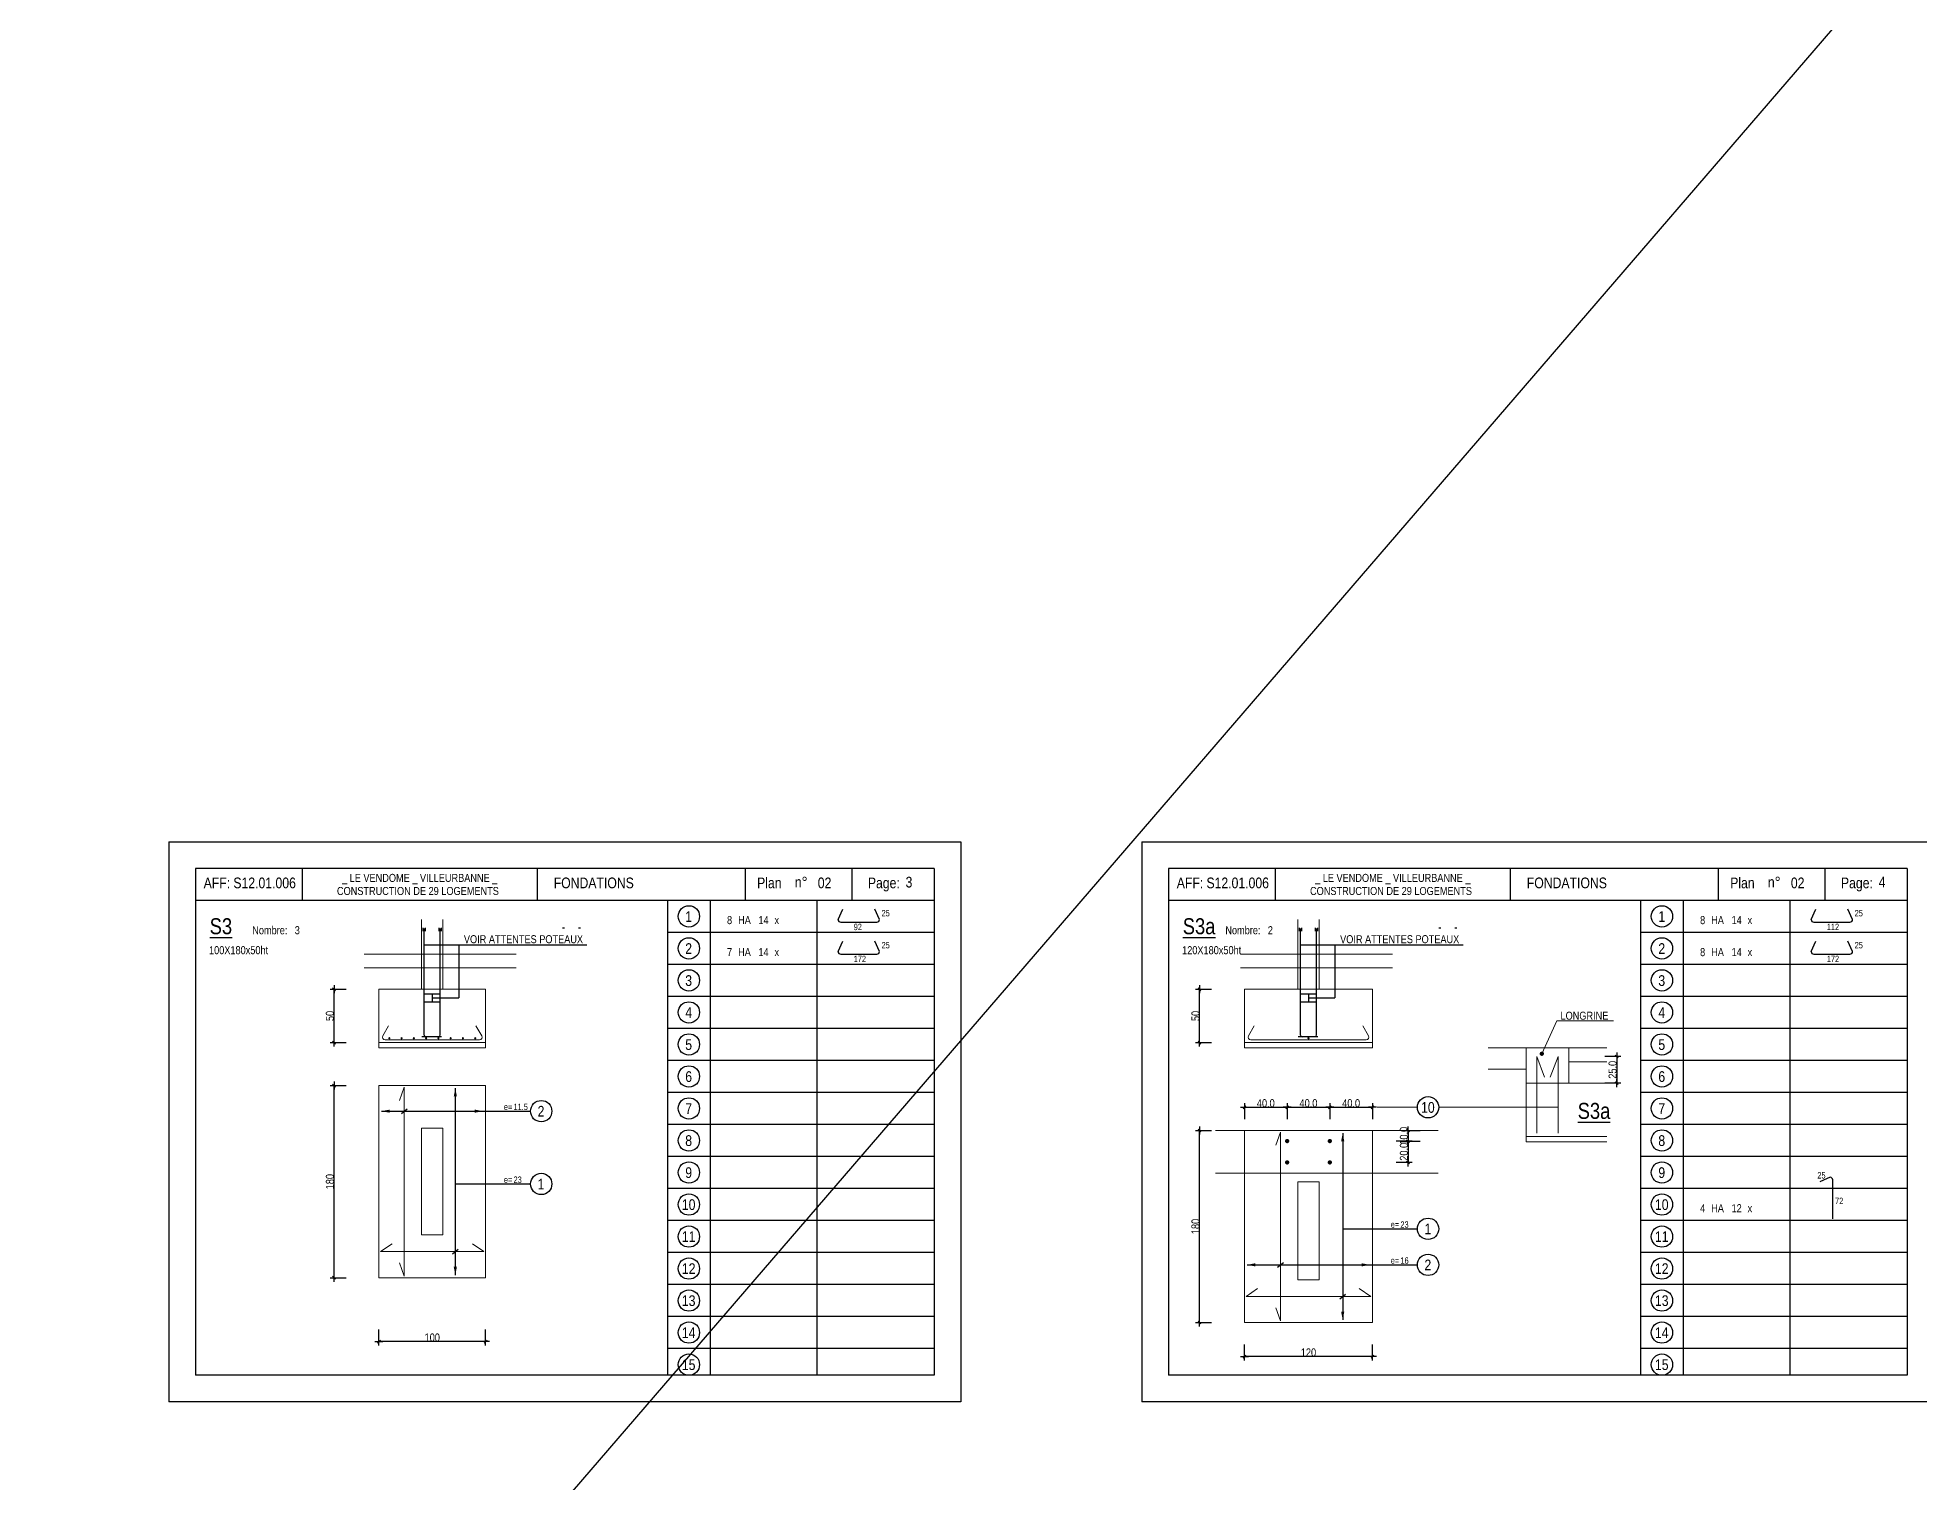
# Model space of a CAD drawing. Header units: centimetres. Extents: x 16433 to 114398, y -50094 to -12305.
# Drawn here: x 86503 to 90031, y -22463 to -19755 of the extents above; entities that cross this region are included whole.
import ezdxf
from ezdxf.enums import TextEntityAlignment as Align

# ---------------------------------------------------------------- set-up
doc = ezdxf.new("R2010")
doc.units = ezdxf.units.CM
doc.header["$LTSCALE"] = 0.5
doc.layers.get('DEFPOINTS').update_dxf_attribs({"linetype": 'CONTINUOUS'})
for name, color, linetype in [('01_cote_gen', 4, 'CONTINUOUS'), ('01_fenetres', 171, 'CONTINUOUS'), ('01_linteaux', 2, 'CONTINUOUS'), ('01_texte', 230, 'CONTINUOUS'), ('AA_COTES', 2, 'CONTINUOUS')]:
    doc.layers.add(name, color=color, linetype=linetype)
doc.layers.add('01_murs_coup', color=5, linetype='CONTINUOUS', lineweight=60)
doc.layers.add('01_sem', color=42, linetype='CONTINUOUS', lineweight=15)
doc.styles.add('STYLE2', font='ARIALN.TTF')
doc.dimstyles.new('JB25', dxfattribs={"dimscale": 0.1, "dimtxt": 150, "dimasz": 15, "dimexe": 0.1, "dimexo": 0.1, "dimgap": 0.09, "dimtad": 1, "dimdec": 1, "dimlfac": 0.5, "dimdsep": 46, "dimtxsty": 'STYLE2', "dimblk1": 'BOND_G', "dimblk2": 'BOND_D', "dimsah": 1, "dimcen": 1.5, "dimdle": 0.01, "dimse1": 1, "dimse2": 1, "dimclrd": 4, "dimclre": 2, "dimclrt": 6, "dimazin": 2, "dimtfac": 2.333333, "dimtdec": 1, "dimtix": 1, "dimtmove": 2, "dimatfit": 3, "dimldrblk": 'BOND_G', "dimfxl": 1, "dimtolj": 1, "dimtzin": 0, "dimarcsym": 0})

# ---------------------------------------------------------------- blocks, each defined once
blk = doc.blocks.new('BOND_G')
at = {"layer": 'AA_COTES', "color": 0}
for p, q in [((5, 0), (-5, 0)), ((1.8, 1.8), (-1.8, -1.8)), ((0, -5), (0, 15))]:
    blk.add_line(p, q, dxfattribs=at)
blk = doc.blocks.new('BOND_D')
at = {"layer": 'AA_COTES', "color": 0}
for p, q in [((5, 0), (-5, 0)), ((-1.8, -1.8), (1.8, 1.8)), ((0, 5), (0, -15))]:
    blk.add_line(p, q, dxfattribs=at)
blk = doc.blocks.new('*D4408')
at = {"layer": '01_cote_gen', "color": 4, "linetype": 'Continuous', "lineweight": -2, "transparency": 16777216}
blk.add_line((87058.7, -22078.1), (87058.7, -21721.1), dxfattribs=at)
at = {"layer": 'DEFPOINTS', "color": 0, "linetype": 'Continuous'}
for p in [(87058.7, -21719.6), (87111.2, -21719.6), (87111.2, -22079.6)]:
    blk.add_point(p, dxfattribs=at)
at = {"layer": '01_cote_gen', "color": 4, "linetype": 'Continuous', "lineweight": -2, "transparency": 16777216, "xscale": 1.5, "yscale": 1.5, "zscale": 1.5}
for name, p, rotation in [('BOND_D', (87058.7, -21719.6), 90), ('BOND_G', (87058.7, -22079.6), 270)]:
    blk.add_blockref(name, p, dxfattribs=dict(at, rotation=rotation))
at = {"layer": '01_cote_gen', "color": 6, "linetype": 'Continuous', "lineweight": 0, "transparency": 16777216, "insert": (87051, -21899.6), "char_height": 15, "attachment_point": 5, "rotation": 90, "style": 'STYLE2'}
blk.add_mtext('\\A1;180', dxfattribs=at)
blk = doc.blocks.new('*D4409')
at = {"layer": '01_sem', "color": 4, "lineweight": -2, "ltscale": 7, "transparency": 16777216}
blk.add_line((87341.4, -22199.5), (87144.4, -22199.5), dxfattribs=at)
at = {"layer": 'DEFPOINTS', "color": 0, "ltscale": 7}
for p in [(87142.9, -22130.8), (87342.9, -22130.8), (87142.9, -22199.5)]:
    blk.add_point(p, dxfattribs=at)
at = {"layer": '01_sem', "color": 4, "lineweight": -2, "ltscale": 7, "transparency": 16777216, "xscale": 1.5, "yscale": 1.5, "zscale": 1.5, "rotation": 180}
blk.add_blockref('BOND_D', (87142.9, -22199.5), dxfattribs=at)
at = {"layer": '01_sem', "color": 4, "lineweight": -2, "ltscale": 7, "transparency": 16777216, "xscale": 1.5, "yscale": 1.5, "zscale": 1.5}
blk.add_blockref('BOND_G', (87342.9, -22199.5), dxfattribs=at)
at = {"layer": '01_sem', "color": 6, "lineweight": 0, "ltscale": 7, "transparency": 16777216, "insert": (87242.9, -22191.8), "char_height": 15, "attachment_point": 5, "style": 'STYLE2'}
blk.add_mtext('\\A1;100', dxfattribs=at)
blk = doc.blocks.new('*D4410')
at = {"layer": '01_cote_gen', "color": 4, "linetype": 'Continuous', "lineweight": -2, "transparency": 16777216}
blk.add_line((87058.7, -21637.5), (87058.7, -21540.5), dxfattribs=at)
at = {"layer": 'DEFPOINTS', "color": 0, "linetype": 'Continuous'}
for p in [(87058.7, -21539), (87140, -21539), (87128.9, -21639)]:
    blk.add_point(p, dxfattribs=at)
at = {"layer": '01_cote_gen', "color": 4, "linetype": 'Continuous', "lineweight": -2, "transparency": 16777216, "xscale": 1.5, "yscale": 1.5, "zscale": 1.5}
for name, p, rotation in [('BOND_D', (87058.7, -21539), 90), ('BOND_G', (87058.7, -21639), 270)]:
    blk.add_blockref(name, p, dxfattribs=dict(at, rotation=rotation))
at = {"layer": '01_cote_gen', "color": 6, "linetype": 'Continuous', "lineweight": 0, "transparency": 16777216, "insert": (87051, -21589), "char_height": 15, "attachment_point": 5, "rotation": 90, "style": 'STYLE2'}
blk.add_mtext('\\A1;50', dxfattribs=at)
blk = doc.blocks.new('*D4411')
at = {"layer": '01_cote_gen', "color": 4, "linetype": 'Continuous', "lineweight": -2, "transparency": 16777216}
blk.add_line((88681.5, -22162.1), (88681.5, -21805.1), dxfattribs=at)
at = {"layer": 'DEFPOINTS', "color": 0, "linetype": 'Continuous'}
for p in [(88681.5, -21803.6), (88734, -21803.6), (88734, -22163.6)]:
    blk.add_point(p, dxfattribs=at)
at = {"layer": '01_cote_gen', "color": 4, "linetype": 'Continuous', "lineweight": -2, "transparency": 16777216, "xscale": 1.5, "yscale": 1.5, "zscale": 1.5}
for name, p, rotation in [('BOND_D', (88681.5, -21803.6), 90), ('BOND_G', (88681.5, -22163.6), 270)]:
    blk.add_blockref(name, p, dxfattribs=dict(at, rotation=rotation))
at = {"layer": '01_cote_gen', "color": 6, "linetype": 'Continuous', "lineweight": 0, "transparency": 16777216, "insert": (88673.9, -21983.6), "char_height": 15, "attachment_point": 5, "rotation": 90, "style": 'STYLE2'}
blk.add_mtext('\\A1;180', dxfattribs=at)
blk = doc.blocks.new('*D4412')
at = {"layer": '01_sem', "color": 4, "lineweight": -2, "ltscale": 7, "transparency": 16777216}
blk.add_line((89004.2, -22227.5), (88767.2, -22227.5), dxfattribs=at)
at = {"layer": 'DEFPOINTS', "color": 0, "ltscale": 7}
for p in [(88765.7, -22158.8), (89005.7, -22158.8), (88765.7, -22227.5)]:
    blk.add_point(p, dxfattribs=at)
at = {"layer": '01_sem', "color": 4, "lineweight": -2, "ltscale": 7, "transparency": 16777216, "xscale": 1.5, "yscale": 1.5, "zscale": 1.5, "rotation": 180}
blk.add_blockref('BOND_D', (88765.7, -22227.5), dxfattribs=at)
at = {"layer": '01_sem', "color": 4, "lineweight": -2, "ltscale": 7, "transparency": 16777216, "xscale": 1.5, "yscale": 1.5, "zscale": 1.5}
blk.add_blockref('BOND_G', (89005.7, -22227.5), dxfattribs=at)
at = {"layer": '01_sem', "color": 6, "lineweight": 0, "ltscale": 7, "transparency": 16777216, "insert": (88885.7, -22219.8), "char_height": 15, "attachment_point": 5, "style": 'STYLE2'}
blk.add_mtext('\\A1;120', dxfattribs=at)
blk = doc.blocks.new('*D4413')
at = {"layer": '01_cote_gen', "color": 4, "linetype": 'Continuous', "lineweight": -2, "transparency": 16777216}
blk.add_line((88681.5, -21637.5), (88681.5, -21540.5), dxfattribs=at)
at = {"layer": 'DEFPOINTS', "color": 0, "linetype": 'Continuous'}
for p in [(88681.5, -21539), (88762.8, -21539), (88751.7, -21639)]:
    blk.add_point(p, dxfattribs=at)
at = {"layer": '01_cote_gen', "color": 4, "linetype": 'Continuous', "lineweight": -2, "transparency": 16777216, "xscale": 1.5, "yscale": 1.5, "zscale": 1.5}
for name, p, rotation in [('BOND_D', (88681.5, -21539), 90), ('BOND_G', (88681.5, -21639), 270)]:
    blk.add_blockref(name, p, dxfattribs=dict(at, rotation=rotation))
at = {"layer": '01_cote_gen', "color": 6, "linetype": 'Continuous', "lineweight": 0, "transparency": 16777216, "insert": (88673.9, -21589), "char_height": 15, "attachment_point": 5, "rotation": 90, "style": 'STYLE2'}
blk.add_mtext('\\A1;50', dxfattribs=at)
blk = doc.blocks.new('*D4414')
at = {"layer": '01_sem', "color": 4, "linetype": 'Continuous', "lineweight": -2, "transparency": 16777216}
blk.add_line((89463.7, -21666.4), (89463.7, -21713.4), dxfattribs=at)
at = {"layer": 'DEFPOINTS', "color": 0, "linetype": 'Continuous'}
for p in [(89353.6, -21664.9), (89363, -21714.9), (89463.7, -21714.9)]:
    blk.add_point(p, dxfattribs=at)
at = {"layer": '01_sem', "color": 4, "linetype": 'Continuous', "lineweight": -2, "transparency": 16777216, "xscale": 1.5, "yscale": 1.5, "zscale": 1.5}
for name, p, rotation in [('BOND_G', (89463.7, -21664.9), 90), ('BOND_D', (89463.7, -21714.9), 270)]:
    blk.add_blockref(name, p, dxfattribs=dict(at, rotation=rotation))
at = {"layer": '01_sem', "color": 6, "linetype": 'Continuous', "lineweight": 0, "transparency": 16777216, "insert": (89456, -21689.9), "char_height": 15, "attachment_point": 5, "rotation": 90, "style": 'STYLE2'}
blk.add_mtext('\\A1;25.0', dxfattribs=at)
blk = doc.blocks.new('*D4415')
at = {"layer": '01_sem', "color": 4, "linetype": 'Continuous', "lineweight": -2, "transparency": 16777216}
for p, q in [((89072.4, -21802.1), (89072.4, -21800.6)), ((89072.4, -21803.6), (89072.4, -21823.6)), ((89072.4, -21825.1), (89072.4, -21826.6))]:
    blk.add_line(p, q, dxfattribs=at)
at = {"layer": 'DEFPOINTS', "color": 0, "linetype": 'Continuous'}
for p in [(89072.4, -21823.6), (89080.3, -21803.6), (89080.3, -21823.6)]:
    blk.add_point(p, dxfattribs=at)
at = {"layer": '01_sem', "color": 4, "linetype": 'Continuous', "lineweight": -2, "transparency": 16777216, "xscale": 1.5, "yscale": 1.5, "zscale": 1.5}
for name, p, rotation in [('BOND_G', (89072.4, -21803.6), 270), ('BOND_D', (89072.4, -21823.6), 90)]:
    blk.add_blockref(name, p, dxfattribs=dict(at, rotation=rotation))
at = {"layer": '01_sem', "color": 6, "linetype": 'Continuous', "lineweight": 0, "transparency": 16777216, "insert": (89064.7, -21813.6), "char_height": 15, "attachment_point": 5, "rotation": 90, "style": 'STYLE2'}
blk.add_mtext('\\A1;10.0', dxfattribs=at)
blk = doc.blocks.new('*D4416')
at = {"layer": '01_sem', "color": 4, "linetype": 'Continuous', "lineweight": -2, "transparency": 16777216}
blk.add_line((89072.4, -21825.1), (89072.4, -21862.1), dxfattribs=at)
at = {"layer": 'DEFPOINTS', "color": 0, "linetype": 'Continuous'}
for p in [(89080.3, -21823.6), (89072.4, -21863.6), (89098.4, -21863.6)]:
    blk.add_point(p, dxfattribs=at)
at = {"layer": '01_sem', "color": 4, "linetype": 'Continuous', "lineweight": -2, "transparency": 16777216, "xscale": 1.5, "yscale": 1.5, "zscale": 1.5}
for name, p, rotation in [('BOND_G', (89072.4, -21823.6), 90), ('BOND_D', (89072.4, -21863.6), 270)]:
    blk.add_blockref(name, p, dxfattribs=dict(at, rotation=rotation))
at = {"layer": '01_sem', "color": 6, "linetype": 'Continuous', "lineweight": 0, "transparency": 16777216, "insert": (89064.7, -21843.6), "char_height": 15, "attachment_point": 5, "rotation": 90, "style": 'STYLE2'}
blk.add_mtext('\\A1;20.0', dxfattribs=at)
blk = doc.blocks.new('*D4417')
at = {"layer": '01_sem', "color": 4, "linetype": 'Continuous', "lineweight": -2, "transparency": 16777216}
blk.add_line((88767.2, -21760.2), (88844.2, -21760.2), dxfattribs=at)
at = {"layer": 'DEFPOINTS', "color": 0, "linetype": 'Continuous'}
for p in [(88845.7, -21760.2), (88845.7, -21785.1), (88765.7, -21803.6)]:
    blk.add_point(p, dxfattribs=at)
at = {"layer": '01_sem', "color": 4, "linetype": 'Continuous', "lineweight": -2, "transparency": 16777216, "xscale": 1.5, "yscale": 1.5, "zscale": 1.5, "rotation": 180}
blk.add_blockref('BOND_G', (88765.7, -21760.2), dxfattribs=at)
at = {"layer": '01_sem', "color": 4, "linetype": 'Continuous', "lineweight": -2, "transparency": 16777216, "xscale": 1.5, "yscale": 1.5, "zscale": 1.5}
blk.add_blockref('BOND_D', (88845.7, -21760.2), dxfattribs=at)
at = {"layer": '01_sem', "color": 6, "linetype": 'Continuous', "lineweight": 0, "transparency": 16777216, "insert": (88805.7, -21752.6), "char_height": 15, "attachment_point": 5, "style": 'STYLE2'}
blk.add_mtext('\\A1;40.0', dxfattribs=at)
blk = doc.blocks.new('*D4418')
at = {"layer": '01_sem', "color": 4, "linetype": 'Continuous', "lineweight": -2, "transparency": 16777216}
blk.add_line((88847.2, -21760.2), (88924.2, -21760.2), dxfattribs=at)
at = {"layer": 'DEFPOINTS', "color": 0, "linetype": 'Continuous'}
for p in [(88925.7, -21760.2), (88845.7, -21785.1), (88925.7, -21772.7)]:
    blk.add_point(p, dxfattribs=at)
at = {"layer": '01_sem', "color": 4, "linetype": 'Continuous', "lineweight": -2, "transparency": 16777216, "xscale": 1.5, "yscale": 1.5, "zscale": 1.5, "rotation": 180}
blk.add_blockref('BOND_G', (88845.7, -21760.2), dxfattribs=at)
at = {"layer": '01_sem', "color": 4, "linetype": 'Continuous', "lineweight": -2, "transparency": 16777216, "xscale": 1.5, "yscale": 1.5, "zscale": 1.5}
blk.add_blockref('BOND_D', (88925.7, -21760.2), dxfattribs=at)
at = {"layer": '01_sem', "color": 6, "linetype": 'Continuous', "lineweight": 0, "transparency": 16777216, "insert": (88885.7, -21752.6), "char_height": 15, "attachment_point": 5, "style": 'STYLE2'}
blk.add_mtext('\\A1;40.0', dxfattribs=at)
blk = doc.blocks.new('*D4419')
at = {"layer": '01_sem', "color": 4, "linetype": 'Continuous', "lineweight": -2, "transparency": 16777216}
blk.add_line((88927.2, -21760.2), (89004.2, -21760.2), dxfattribs=at)
at = {"layer": 'DEFPOINTS', "color": 0, "linetype": 'Continuous'}
for p in [(89005.7, -21760.2), (88925.7, -21772.7), (89005.7, -21803.6)]:
    blk.add_point(p, dxfattribs=at)
at = {"layer": '01_sem', "color": 4, "linetype": 'Continuous', "lineweight": -2, "transparency": 16777216, "xscale": 1.5, "yscale": 1.5, "zscale": 1.5, "rotation": 180}
blk.add_blockref('BOND_G', (88925.7, -21760.2), dxfattribs=at)
at = {"layer": '01_sem', "color": 4, "linetype": 'Continuous', "lineweight": -2, "transparency": 16777216, "xscale": 1.5, "yscale": 1.5, "zscale": 1.5}
blk.add_blockref('BOND_D', (89005.7, -21760.2), dxfattribs=at)
at = {"layer": '01_sem', "color": 6, "linetype": 'Continuous', "lineweight": 0, "transparency": 16777216, "insert": (88965.7, -21752.6), "char_height": 15, "attachment_point": 5, "style": 'STYLE2'}
blk.add_mtext('\\A1;40.0', dxfattribs=at)

msp = doc.modelspace()

# ---------------------------------------------------------------- linework, layer by layer
at = {"layer": '01_cote_gen', "ltscale": 2}
msp.add_line((81410, -29553), (94408.5, -14471), dxfattribs=at)
at = {"layer": '01_fenetres', "ltscale": 30}
for p, q in [((88184.029, -21312.437), (86799.029, -21312.437)), ((86799.029, -21312.437), (86799.029, -22262.437)), ((86799.029, -21312.437), (86799.029, -22262.437)), ((86799.029, -21312.437), (86799.029, -22262.437)), ((86999.029, -21312.437), (86999.029, -21372.437)), ((87439.702, -21312.437), (87439.702, -21372.437)), ((87829.897, -21372.437), (87829.897, -21312.437)), ((88029.897, -21372.437), (88029.897, -21312.437)), ((88184.029, -21312.437), (88184.029, -22262.437)), ((90008.459, -21312.437), (88623.459, -21312.437)), ((88623.459, -21312.437), (88623.459, -22262.437)), ((88623.459, -21312.437), (88623.459, -22262.437)), ((88623.459, -21312.437), (88623.459, -22262.437)), ((88823.459, -21312.437), (88823.459, -21372.437)), ((89264.131, -21312.437), (89264.131, -21372.437)), ((89654.326, -21372.437), (89654.326, -21312.437)), ((89854.326, -21372.437), (89854.326, -21312.437)), ((90008.459, -21312.437), (90008.459, -22262.437)), ((88184.029, -21372.437), (86799.029, -21372.437)), ((90008.459, -21372.437), (88623.459, -21372.437)), ((88184.029, -22262.437), (86799.029, -22262.437)), ((90008.459, -22262.437), (88623.459, -22262.437))]:
    msp.add_line(p, q, dxfattribs=at)
at = {"layer": '01_linteaux', "linetype": 'Continuous'}
for p, q in [((88003.802, -21408.217), (88012.497, -21388.992)), ((88008.802, -21413.217), (88076.386, -21413.217)), ((88081.386, -21408.217), (88072.691, -21388.992)), ((89828.232, -21408.217), (89836.927, -21388.992)), ((89833.232, -21413.217), (89900.815, -21413.217)), ((89905.815, -21408.217), (89897.12, -21388.992)), ((88003.802, -21468.217), (88012.497, -21448.992)), ((88081.386, -21468.217), (88072.691, -21448.992)), ((89828.232, -21468.217), (89836.927, -21448.992)), ((89905.815, -21468.217), (89897.12, -21448.992)), ((88008.802, -21473.217), (88076.386, -21473.217)), ((89833.232, -21473.217), (89900.815, -21473.217)), ((89863.686, -21891.319), (89844.461, -21900.014)), ((89868.686, -21969.379), (89868.686, -21896.319))]:
    msp.add_line(p, q, dxfattribs=at)
for centre, start, end in [((88008.802, -21408.217), 180, 270), ((88076.386, -21408.217), 270, 0), ((89833.232, -21408.217), 180, 270), ((89900.815, -21408.217), 270, 0), ((88008.802, -21468.217), 180, 270), ((88076.386, -21468.217), 270, 0), ((89833.232, -21468.217), 180, 270), ((89900.815, -21468.217), 270, 0), ((89863.686, -21896.319), 0, 90)]:
    msp.add_arc(centre, 5, start, end, dxfattribs=at)
at = {"layer": '01_murs_coup', "linetype": 'Continuous', "lineweight": 0}
for p, q in [((87150.232, -21626.445), (87161.09, -21607.638)), ((87335.571, -21626.445), (87324.713, -21607.638)), ((88773.05, -21626.445), (88783.909, -21607.638)), ((88998.39, -21626.445), (88987.531, -21607.638)), ((87154.562, -21633.945), (87331.241, -21633.945)), ((88777.38, -21633.945), (88994.06, -21633.945)), ((89313.627, -21664.887), (89313.627, -21808.887)), ((89313.627, -21664.887), (89328.237, -21704.005)), ((89353.627, -21664.887), (89339.016, -21704.005)), ((89353.627, -21664.887), (89353.627, -21808.887)), ((87190.45, -21722.583), (87181.772, -21747.226)), ((87190.45, -21722.583), (87190.45, -22076.583)), ((88833.269, -21806.625), (88824.59, -21831.268)), ((88833.269, -21806.625), (88833.269, -22160.625)), ((87145.901, -22030.65), (87167.601, -22016.142)), ((87145.901, -22030.65), (87339.901, -22030.65)), ((87339.901, -22030.65), (87318.201, -22016.142)), ((87190.45, -22076.583), (87181.772, -22051.94)), ((88768.72, -22114.692), (88790.42, -22100.184)), ((88768.72, -22114.692), (89002.72, -22114.692)), ((89002.72, -22114.692), (88981.02, -22100.184)), ((88833.269, -22160.625), (88824.59, -22135.982))]:
    msp.add_line(p, q, dxfattribs=at)
for centre, start, end in [((87154.562, -21628.945), 150, 270), ((87331.241, -21628.945), 270, 30), ((88777.38, -21628.945), 150, 270), ((88994.06, -21628.945), 270, 30)]:
    msp.add_arc(centre, 5, start, end, dxfattribs=at)
at = {"layer": '01_sem', "lineweight": 0, "ltscale": 7}
for p, q in [((87222.901, -21539.034), (87222.901, -21408.474)), ((87262.901, -21539.034), (87262.901, -21408.474)), ((88865.72, -21539.034), (88865.72, -21408.474)), ((88905.72, -21539.034), (88905.72, -21408.474)), ((87115.361, -21473.034), (87400.442, -21473.034)), ((88758.18, -21473.034), (89043.261, -21473.034)), ((87115.361, -21499.034), (87400.442, -21499.034)), ((88758.18, -21499.034), (89043.261, -21499.034)), ((87142.901, -21639.034), (87142.901, -21539.034)), ((87342.901, -21539.034), (87142.901, -21539.034)), ((87342.901, -21639.034), (87342.901, -21539.034)), ((88765.72, -21639.034), (88765.72, -21539.034)), ((89005.72, -21539.034), (88765.72, -21539.034)), ((89005.72, -21639.034), (89005.72, -21539.034)), ((87142.901, -21639.034), (87342.901, -21639.034)), ((87142.901, -21639.034), (87142.901, -21649.034)), ((87142.901, -21649.034), (87342.901, -21649.034)), ((87342.901, -21639.034), (87342.901, -21649.034)), ((88765.72, -21639.034), (89005.72, -21639.034)), ((88765.72, -21639.034), (88765.72, -21649.034)), ((88765.72, -21649.034), (89005.72, -21649.034)), ((89005.72, -21639.034), (89005.72, -21649.034)), ((87142.901, -21719.583), (87142.901, -22079.583)), ((87342.901, -21719.583), (87142.901, -21719.583)), ((87342.901, -21719.583), (87342.901, -22079.583)), ((88765.72, -21803.625), (88765.72, -22163.625)), ((89005.72, -21803.625), (88765.72, -21803.625)), ((89005.72, -21803.625), (89005.72, -22163.625))]:
    msp.add_line(p, q, dxfattribs=at)
at = {"layer": '01_sem', "linetype": 'Continuous', "lineweight": 0}
for p, q in [((89323.186, -21659.919), (89351.106, -21598.006)), ((89351.106, -21598.006), (89457.551, -21598.006)), ((89373.627, -21648.887), (89222.771, -21648.887)), ((89293.627, -21648.887), (89293.627, -21814.887)), ((89373.627, -21648.887), (89373.627, -21714.887)), ((89373.627, -21648.887), (89444.815, -21648.887)), ((89293.627, -21688.887), (89222.771, -21688.887)), ((89373.627, -21674.887), (89444.815, -21674.887)), ((89444.815, -21714.887), (89293.627, -21714.887)), ((89014.22, -21760.238), (89089.983, -21760.238)), ((89129.983, -21760.238), (89353.627, -21760.238)), ((88711.177, -21803.625), (89129.135, -21803.625)), ((89444.815, -21814.887), (89293.627, -21814.887)), ((89293.627, -21814.887), (89293.627, -21824.887)), ((89444.815, -21824.887), (89293.627, -21824.887)), ((88711.177, -21883.625), (89129.135, -21883.625)), ((87142.901, -22079.583), (87342.901, -22079.583)), ((88765.72, -22163.625), (89005.72, -22163.625))]:
    msp.add_line(p, q, dxfattribs=at)
at = {"layer": '01_sem', "linetype": 'Continuous', "lineweight": 0, "const_width": 4, "flags": 128}
for points in [[(89321.186, -21659.919, 1), (89325.186, -21659.919, 1)], [(88843.72, -21823.625, 1), (88847.72, -21823.625, 1)], [(88923.72, -21823.625, 1), (88927.72, -21823.625, 1)], [(88843.72, -21863.625, 1), (88847.72, -21863.625, 1)], [(88923.72, -21863.625, 1), (88927.72, -21863.625, 1)]]:
    msp.add_lwpolyline(points, format="xyb", close=True, dxfattribs=at)
at = {"layer": '01_sem', "color": 2, "lineweight": 0, "ltscale": 7}
for points in [[(87222.901, -21999.583), (87262.901, -21999.583), (87262.901, -21799.583), (87222.901, -21799.583)], [(88865.72, -22083.625), (88905.72, -22083.625), (88905.72, -21899.625), (88865.72, -21899.625)]]:
    msp.add_lwpolyline(points, close=True, dxfattribs=at)
at = {"layer": '01_texte', "ltscale": 30}
for p, q in [((86749.029, -21262.437), (86749.029, -22312.437)), ((86749.029, -21262.437), (88234.029, -21262.437)), ((88234.029, -21262.437), (88234.029, -22312.437)), ((88234.029, -21262.437), (88234.029, -22312.437)), ((88573.459, -21262.437), (88573.459, -22312.437)), ((88573.459, -21262.437), (90058.459, -21262.437)), ((87684.029, -21372.437), (87684.029, -22262.437)), ((87764.029, -21372.437), (87764.029, -22262.437)), ((87964.029, -21372.437), (87964.029, -22262.437)), ((89508.459, -21372.437), (89508.459, -22262.437)), ((89588.459, -21372.437), (89588.459, -22262.437)), ((89788.459, -21372.437), (89788.459, -22262.437)), ((87226.055, -21429.95), (87226.055, -21423.685)), ((87227.901, -21625.079), (87227.901, -21425.034)), ((87229.793, -21423.685), (87229.793, -21429.95)), ((87256.047, -21429.95), (87256.047, -21423.685)), ((87257.894, -21624.483), (87257.894, -21425.034)), ((87259.785, -21423.685), (87259.785, -21429.95)), ((87487.188, -21423.685), (87490.926, -21423.685)), ((87517.18, -21423.685), (87520.918, -21423.685)), ((88184.029, -21432.437), (87684.029, -21432.437)), ((88868.874, -21429.95), (88868.874, -21423.685)), ((88870.72, -21625.079), (88870.72, -21425.034)), ((88872.612, -21423.685), (88872.612, -21429.95)), ((88898.866, -21429.95), (88898.866, -21423.685)), ((88900.713, -21624.483), (88900.713, -21425.034)), ((88902.604, -21423.685), (88902.604, -21429.95)), ((89130.006, -21423.685), (89133.744, -21423.685)), ((89159.999, -21423.685), (89163.737, -21423.685)), ((90008.459, -21432.437), (89508.459, -21432.437)), ((88184.029, -21492.437), (87684.029, -21492.437)), ((90008.459, -21492.437), (89508.459, -21492.437)), ((88184.029, -21552.437), (87684.029, -21552.437)), ((90008.459, -21552.437), (89508.459, -21552.437)), ((88184.029, -21612.437), (87684.029, -21612.437)), ((90008.459, -21612.437), (89508.459, -21612.437)), ((87223.264, -21627.483), (87254.894, -21627.483)), ((87260.225, -21628.079), (87230.901, -21628.079)), ((88866.083, -21627.483), (88897.713, -21627.483)), ((88903.044, -21628.079), (88873.72, -21628.079)), ((88184.029, -21672.437), (87684.029, -21672.437)), ((90008.459, -21672.437), (89508.459, -21672.437)), ((87286.153, -21724.583), (87286.153, -22074.583)), ((88184.029, -21732.437), (87684.029, -21732.437)), ((90008.459, -21732.437), (89508.459, -21732.437)), ((87147.901, -21767.463), (87427.164, -21767.463)), ((87185.118, -21771.848), (87195.782, -21763.078)), ((88184.029, -21792.437), (87684.029, -21792.437)), ((90008.459, -21792.437), (89508.459, -21792.437)), ((88949.901, -21808.625), (88949.901, -22158.625)), ((88184.029, -21852.437), (87684.029, -21852.437)), ((90008.459, -21852.437), (89508.459, -21852.437)), ((87286.153, -21903.972), (87427.164, -21903.972)), ((88184.029, -21912.437), (87684.029, -21912.437)), ((90008.459, -21912.437), (89508.459, -21912.437)), ((88184.029, -21972.437), (87684.029, -21972.437)), ((90008.459, -21972.437), (89508.459, -21972.437)), ((88949.901, -21988.014), (89089.983, -21988.014)), ((87280.821, -22035.035), (87291.485, -22026.264)), ((88184.029, -22032.437), (87684.029, -22032.437)), ((90008.459, -22032.437), (89508.459, -22032.437)), ((88770.72, -22055.536), (89089.983, -22055.536)), ((88827.937, -22059.921), (88838.601, -22051.15)), ((88184.029, -22092.437), (87684.029, -22092.437)), ((88944.569, -22119.077), (88955.233, -22110.306)), ((90008.459, -22092.437), (89508.459, -22092.437)), ((88184.029, -22152.437), (87684.029, -22152.437)), ((90008.459, -22152.437), (89508.459, -22152.437)), ((88184.029, -22212.437), (87684.029, -22212.437)), ((90008.459, -22212.437), (89508.459, -22212.437)), ((88234.029, -22312.437), (86749.029, -22312.437)), ((90058.459, -22312.437), (88573.459, -22312.437))]:
    msp.add_line(p, q, dxfattribs=at)
at = {"layer": '01_texte'}
for p, q in [((87227.901, -21455.426), (87532.755, -21455.426)), ((87292.419, -21455.426), (87292.419, -21555.152)), ((88870.72, -21455.426), (89175.574, -21455.426)), ((88935.237, -21455.426), (88935.237, -21555.152)), ((87227.901, -21547.652), (87257.894, -21547.652)), ((87242.898, -21547.652), (87242.898, -21562.652)), ((87242.898, -21555.152), (87292.419, -21555.152)), ((88870.72, -21547.652), (88900.713, -21547.652)), ((88885.716, -21547.652), (88885.716, -21562.652)), ((88885.716, -21555.152), (88935.237, -21555.152)), ((87227.901, -21562.652), (87257.894, -21562.652)), ((88870.72, -21562.652), (88900.713, -21562.652))]:
    msp.add_line(p, q, dxfattribs=at)
at = {"layer": '01_texte', "ltscale": 30, "const_width": 2, "flags": 128}
for points in [[(87163.401, -21630.719, -1), (87161.401, -21630.719, -1)], [(87186.401, -21630.719, -1), (87184.401, -21630.719, -1)], [(87209.401, -21630.719, -1), (87207.401, -21630.719, -1)], [(87230.401, -21630.719, 1), (87232.401, -21630.719, 1)], [(87253.401, -21630.719, 1), (87255.401, -21630.719, 1)], [(87276.401, -21630.719, 1), (87278.401, -21630.719, 1)], [(87299.401, -21630.719, 1), (87301.401, -21630.719, 1)], [(87322.401, -21630.719, 1), (87324.401, -21630.719, 1)], [(88884.72, -21630.719, 1), (88886.72, -21630.719, 1)]]:
    msp.add_lwpolyline(points, format="xyb", close=True, dxfattribs=at)
at = {"layer": '01_texte'}
for centre in [(87724.029, -21402.437), (89548.459, -21402.437), (87724.029, -21462.437), (89548.459, -21462.437), (87724.029, -21522.437), (89548.459, -21522.437), (87724.029, -21582.437), (89548.459, -21582.437), (87724.029, -21642.437), (89548.459, -21642.437), (87724.029, -21702.437), (89548.459, -21702.437), (87447.164, -21767.463), (87724.029, -21762.437), (89109.983, -21760.238), (89548.459, -21762.437), (87724.029, -21822.437), (89548.459, -21822.437), (87724.029, -21882.437), (89548.459, -21882.437), (87447.164, -21903.972), (87724.029, -21942.437), (89548.459, -21942.437), (89109.983, -21988.014), (87724.029, -22002.437), (89548.459, -22002.437), (87724.029, -22062.437), (89109.983, -22055.536), (89548.459, -22062.437), (87724.029, -22122.437), (89548.459, -22122.437), (87724.029, -22182.437), (89548.459, -22182.437), (87724.029, -22242.437), (89548.459, -22242.437)]:
    msp.add_circle(centre, 20, dxfattribs=at)
at = {"layer": '01_texte', "ltscale": 30}
for centre, start, end in [((87230.901, -21625.079), 180, 270), ((87254.894, -21624.483), 270, 0), ((88873.72, -21625.079), 180, 270), ((88897.713, -21624.483), 270, 0)]:
    msp.add_arc(centre, 3, start, end, dxfattribs=at)
for points in [[(87286.153, -21724.583), (87283.205, -21739.945), (87286.153, -21739.945)], [(87286.153, -21724.583), (87289.102, -21739.945), (87286.153, -21739.945)], [(87147.901, -21767.463), (87163.263, -21764.514), (87163.263, -21767.463)], [(87147.901, -21767.463), (87163.263, -21770.411), (87163.263, -21767.463)], [(87337.901, -21767.463), (87322.54, -21764.514), (87322.54, -21767.463)], [(87337.901, -21767.463), (87322.54, -21770.411), (87322.54, -21767.463)], [(88949.901, -21808.625), (88946.952, -21823.987), (88949.901, -21823.987)], [(88949.901, -21808.625), (88952.849, -21823.987), (88949.901, -21823.987)], [(87286.153, -22074.583), (87283.205, -22059.221), (87286.153, -22059.221)], [(87286.153, -22074.583), (87289.102, -22059.221), (87286.153, -22059.221)], [(88770.72, -22055.536), (88786.082, -22052.587), (88786.082, -22055.536)], [(88770.72, -22055.536), (88786.082, -22058.484), (88786.082, -22055.536)], [(89000.72, -22055.536), (88985.358, -22052.587), (88985.358, -22055.536)], [(89000.72, -22055.536), (88985.358, -22058.484), (88985.358, -22055.536)], [(88949.901, -22158.625), (88946.952, -22143.263), (88949.901, -22143.263)], [(88949.901, -22158.625), (88952.849, -22143.263), (88949.901, -22143.263)]]:
    msp.add_solid(points, dxfattribs=at)

# ---------------------------------------------------------------- texts
at = {"layer": '01_texte', "style": 'STYLE2'}
for s, height, p in [('AFF:', 20, (86814.325, -21349.589)), ('S12.01.006', 20, (86869.989, -21349.589)), ('_ LE VENDOME _ VILLEURBANNE _', 15, (87073.726, -21337.721)), ('FONDATIONS', 20, (87470.647, -21349.589)), ('Plan', 20, (87851.942, -21349.589)), ('n%%D', 20, (87922.627, -21348.146)), ('  02', 20, (87952.97, -21349.589)), ('Page:', 20, (88059.611, -21349.589)), ('3', 20, (88130.296, -21348.146)), ('AFF:', 20, (88638.754, -21349.589)), ('S12.01.006', 20, (88694.419, -21349.589)), ('_ LE VENDOME _ VILLEURBANNE _', 15, (88898.155, -21337.721)), ('FONDATIONS', 20, (89295.077, -21349.589)), ('Plan', 20, (89676.371, -21349.589)), ('n%%D', 20, (89747.056, -21348.146)), ('  02', 20, (89777.4, -21349.589)), ('Page:', 20, (89884.04, -21349.589)), ('4', 20, (89954.725, -21348.146)), ('CONSTRUCTION DE 29 LOGEMENTS', 15, (87064.208, -21362.222)), ('CONSTRUCTION DE 29 LOGEMENTS', 15, (88888.638, -21362.222)), ('%%US3', 30, (86825.606, -21435.829)), ('HA', 15, (87816.32, -21416.84)), ('14', 15, (87854.489, -21416.84)), ('x', 15, (87884.589, -21416.84)), ('25', 12, (88085.372, -21402.262)), ('%%US3a', 30, (88650.036, -21435.829)), ('HA', 15, (89640.75, -21416.84)), ('14', 15, (89678.918, -21416.84)), ('x', 15, (89709.018, -21416.84)), ('25', 12, (89909.801, -21402.262)), ('Nombre:', 15, (86905.419, -21435.829)), ('3', 15, (86985.042, -21435.829)), ('VOIR ATTENTES POTEAUX', 15, (87302.202, -21452.65)), ('92', 12, (88033.171, -21428.108)), ('25', 12, (88085.372, -21462.262)), ('Nombre:', 15, (88729.848, -21435.829)), ('2', 15, (88809.471, -21435.829)), ('VOIR ATTENTES POTEAUX', 15, (88945.021, -21452.65)), ('112', 12, (89857.6, -21428.108)), ('25', 12, (89909.801, -21462.262)), ('100X180x50ht', 15, (86824.357, -21473.227)), ('HA', 15, (87816.32, -21476.84)), ('14', 15, (87854.489, -21476.84)), ('x', 15, (87884.589, -21476.84)), ('172', 12, (88033.171, -21488.108)), ('120X180x50ht', 15, (88648.786, -21473.227)), ('HA', 15, (89640.75, -21476.84)), ('14', 15, (89678.918, -21476.84)), ('x', 15, (89709.018, -21476.84)), ('172', 12, (89857.6, -21488.108)), ('LONGRINE', 15, (89358.241, -21596.021)), ('e= ', 12, (87377.179, -21765.405)), ('11.5', 12, (87395.341, -21765.405)), ('%%US3a', 30, (89390.473, -21781.931)), ('e= ', 12, (87377.179, -21901.914)), ('23', 12, (87395.341, -21901.914)), ('25', 12, (89839.828, -21893.687)), ('HA', 15, (89640.75, -21956.84)), ('12', 15, (89678.918, -21956.84)), ('72', 12, (89873.113, -21941.696)), ('e= ', 12, (89039.997, -21985.956)), ('23', 12, (89058.16, -21985.956)), ('x', 15, (89709.018, -21956.84)), ('e= ', 12, (89039.997, -22053.478)), ('16', 12, (89058.16, -22053.478))]:
    msp.add_text(s, height=height, dxfattribs=at).set_placement(p)
for s, p in [('1', (87723.626, -21402.663)), ('1', (89548.055, -21402.663)), ('2', (87723.626, -21462.663)), ('2', (89548.055, -21462.663)), ('3', (87723.626, -21522.663)), ('3', (89548.055, -21522.663)), ('4', (87723.626, -21582.663)), ('4', (89548.055, -21582.663)), ('5', (87723.626, -21642.663)), ('5', (89548.055, -21642.663)), ('6', (87723.626, -21702.663)), ('6', (89548.055, -21702.663)), ('2', (87446.76, -21767.689)), ('7', (87723.626, -21762.663)), ('10', (89109.579, -21760.464)), ('7', (89548.055, -21762.663)), ('8', (87723.626, -21822.663)), ('8', (89548.055, -21822.663)), ('9', (87723.626, -21882.663)), ('9', (89548.055, -21882.663)), ('1', (87446.76, -21904.197)), ('10', (87723.626, -21942.663)), ('10', (89548.055, -21942.663)), ('1', (89109.579, -21988.239)), ('11', (87723.626, -22002.663)), ('11', (89548.055, -22002.663)), ('2', (89109.579, -22055.762)), ('12', (87723.626, -22062.663)), ('12', (89548.055, -22062.663)), ('13', (87723.626, -22122.663)), ('13', (89548.055, -22122.663)), ('14', (87723.626, -22182.663)), ('14', (89548.055, -22182.663)), ('15', (87723.626, -22242.663)), ('15', (89548.055, -22242.663))]:
    msp.add_text(s, height=20, dxfattribs=at).set_placement(p, align=Align.MIDDLE_CENTER)
for s, p in [('8', (87805.119, -21416.84)), ('8', (89629.548, -21416.84)), ('7', (87805.119, -21476.84)), ('8', (89629.548, -21476.84)), ('4', (89629.548, -21956.84))]:
    msp.add_text(s, height=15, dxfattribs=at).set_placement(p, align=Align.RIGHT)

# ---------------------------------------------------------------- dimensions: what is measured, and where the dimension line sits
at = {"layer": '01_cote_gen', "linetype": 'Continuous', "lineweight": 0}
for base, p1, p2, picture, middle in [((87058.708, -21539.034), (87128.92, -21639.034), (87140.002, -21539.034), '*D4410', (87051.041, -21589.034)), ((88681.527, -21539.034), (88751.738, -21639.034), (88762.821, -21539.034), '*D4413', (88673.859, -21589.034)), ((87058.708, -21719.583), (87111.19, -22079.583), (87111.19, -21719.583), '*D4408', (87051.041, -21899.583)), ((88681.527, -21803.625), (88734.009, -22163.625), (88734.009, -21803.625), '*D4411', (88673.859, -21983.625))]:
    dim = msp.add_linear_dim(base=base, p1=p1, p2=p2, angle=90, dimstyle='JB25', dxfattribs=at)
    dim.commit()
    dim.dimension.update_dxf_attribs({"geometry": picture, "text_midpoint": middle})
at = {"layer": '01_sem', "linetype": 'Continuous', "lineweight": 0}
for base, p1, p2, picture, middle in [((89463.689, -21714.887), (89353.627, -21664.887), (89363.026, -21714.887), '*D4414', (89456.021, -21689.887)), ((89072.41, -21823.625), (89080.321, -21803.625), (89080.321, -21823.625), '*D4415', (89064.743, -21813.625)), ((89072.41, -21863.625), (89080.321, -21823.625), (89098.403, -21863.625), '*D4416', (89064.743, -21843.625))]:
    dim = msp.add_linear_dim(base=base, p1=p1, p2=p2, angle=90, dimstyle='JB25', override={"dimzin": 0}, dxfattribs=at)
    dim.commit()
    dim.dimension.update_dxf_attribs({"geometry": picture, "text_midpoint": middle})
for base, p1, p2, picture, middle in [((88845.72, -21760.238), (88765.72, -21803.625), (88845.72, -21785.087), '*D4417', (88805.72, -21752.57)), ((88925.72, -21760.238), (88845.72, -21785.087), (88925.72, -21772.662), '*D4418', (88885.72, -21752.57)), ((89005.72, -21760.238), (88925.72, -21772.662), (89005.72, -21803.625), '*D4419', (88965.72, -21752.57))]:
    dim = msp.add_linear_dim(base=base, p1=p1, p2=p2, dimstyle='JB25', override={"dimzin": 0}, dxfattribs=at)
    dim.commit()
    dim.dimension.update_dxf_attribs({"geometry": picture, "text_midpoint": middle})
at = {"layer": '01_sem', "lineweight": 0, "ltscale": 7}
for base, p1, p2, picture, middle in [((87142.901, -22199.461), (87342.901, -22130.797), (87142.901, -22130.797), '*D4409', (87242.901, -22191.793)), ((88765.72, -22227.475), (89005.72, -22158.811), (88765.72, -22158.811), '*D4412', (88885.72, -22219.807))]:
    dim = msp.add_linear_dim(base=base, p1=p1, p2=p2, dimstyle='JB25', dxfattribs=at)
    dim.commit()
    dim.dimension.update_dxf_attribs({"geometry": picture, "text_midpoint": middle})

doc.saveas('drawing.dxf')
